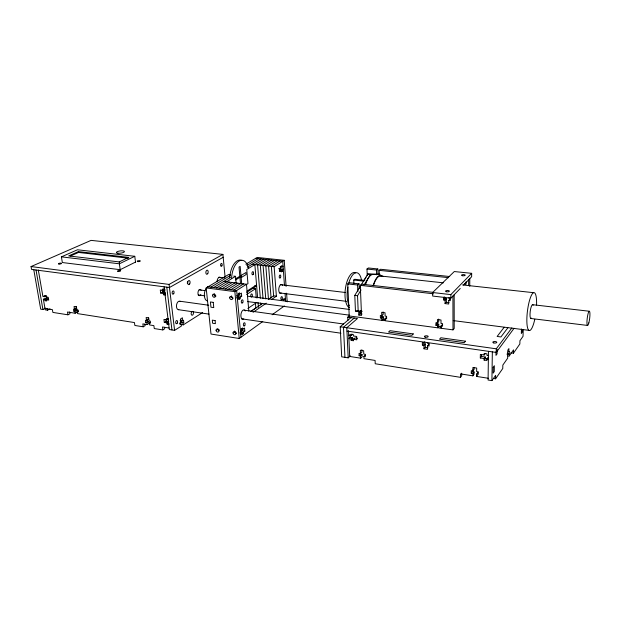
<?xml version="1.0" encoding="UTF-8"?>
<svg xmlns="http://www.w3.org/2000/svg" width="621" height="621" viewBox="0 0 621 621"><rect width="100%" height="100%" fill="white"/><g stroke="black" fill="none" stroke-linecap="round" stroke-linejoin="round"><path stroke-width="0.93" d="M365.35 355.088L363.883 356.501L363.976 358.697L375.1 360.444L375.216 363.751L460.472 377.335L460.472 373.889L472.868 375.837L474.04 374.277L474.056 371.963L472.441 371.715L471.261 373.268L472.884 373.524L474.056 371.963M461.682 373.198L461.682 375.775L460.472 377.335M466.068 281.802L466.06 284.302L464.539 284.131L465.672 282.966M468.63 285.551L468.661 279.807M469.748 286.289L469.787 278.643M460.246 288.493L450.854 298.181L432.666 296.054L432.627 292.514L454.293 271.548L471.665 273.325L471.642 276.725L463.6 285.031M471.261 373.268L471.277 370.714L472.899 370.962L474.079 369.417L474.087 367.671M472.441 371.715L472.449 370.015M472.868 375.837L472.884 373.524M472.899 370.962L472.923 367.469L476.687 368.051L476.656 371.544L478.286 371.8L478.271 374.362L476.633 374.106L476.618 376.427L488.331 378.274M480.312 357.983L481.477 356.462L485.28 357.021L484.124 358.542L480.312 357.983L480.351 354.436L484.163 354.987L485.319 353.473M481.477 356.462L481.5 354.692M488.075 357.424L486.934 358.954L486.911 360.498L484.108 360.079L484.124 358.542M484.163 354.987L484.186 353.442L486.996 353.854L486.973 355.398L488.68 355.647M484.108 360.079L485.257 358.55L485.28 357.021M488.463 351.323L488.09 380.013L491.917 380.619L495.643 375.317L495.589 378.794L493.695 378.5M491.917 380.619L492.344 351.874M346.953 331.086L496.233 352.433L496.295 348.816L511.867 327.919M495.589 378.794L502.769 368.486L502.839 365.078L507.714 358.131L507.373 354.024L507.893 350.003L508.91 348.575L508.84 351.96L509.274 351.339L508.77 356.633L513.528 349.856L513.451 353.178L510.741 352.79M521.454 328.975L521.33 333.524L522.261 332.212L522.339 329.495M523.224 329.712L523.037 336.318L519.94 340.735L519.847 343.987L513.451 353.178M361.833 311.129L358.193 311.4L357.541 295.72L361.042 289.96M364.046 285.023L370.543 274.327L379.827 274.474M358.193 311.4L355.46 311.043L354.793 295.386L367.849 274.032L379.974 274.241M496.233 352.433L514.087 328.268M495.542 352.487L496.024 351.835L495.969 355.383L497.079 353.877L497.134 350.337L497.615 349.685M476.618 376.427L477.394 375.379M476.633 374.106L477.805 372.546M507.862 327.787L500.937 336.955L497.142 336.45L504.143 327.306M442.284 324.636L441.034 325.978L441.05 328.268L452.996 329.875L454.207 328.501L454.161 294.773M423.941 345.315L422.389 345.09L423.716 343.661L425.261 343.887L423.941 345.315L423.988 348.777L427.574 349.297L427.527 345.835L428.847 344.399M423.988 348.777L425.315 347.333L425.261 343.887M386.588 317.284L385.199 318.565L385.268 320.793L437.502 327.795L438.76 326.444L438.737 324.162L437.207 323.96L435.942 325.303L437.479 325.513L438.737 324.162M424.787 341.829L423.902 342.776L422.35 342.551L422.389 345.09M435.942 325.303L435.919 322.788L437.456 322.99L438.721 321.655L438.698 319.078M445.063 300.075L443.495 299.889L444.752 298.608L446.313 298.794L445.063 300.075L445.078 303.591L448.704 304.026L448.688 300.502L449.93 299.221M445.078 303.591L446.328 302.303L446.313 298.794M450.854 298.181L450.846 294.61L471.665 273.325M352.596 337.607L351.09 338.957L351.152 340.401L352.658 339.043L352.596 337.607L350.407 337.288L348.893 338.639L349.716 356.454L360.661 358.177L362.136 356.764L362.043 354.575L360.615 354.35L359.14 355.755L360.568 355.98L362.043 354.575M359.14 355.755L359.039 353.341L360.467 353.559L361.95 352.161L361.849 349.693M350.958 317.642L340.199 326.793L341.69 356.827L348.21 357.859L350.329 355.887M347.884 320.49L347.737 317.207L349.219 315.957L381.931 320.343L383.328 319.054L383.258 316.842L381.814 316.648L380.417 317.929L381.861 318.123L383.258 316.842M351.152 340.401L353.574 340.758L353.504 339.314L355.01 337.956L357.486 338.321M348.528 330.675L348.738 335.309L350.935 335.627L352.449 334.284M358.635 310.81L358.814 315.057L360.273 313.807L362.074 314.047M354.195 318.084L343.491 327.259L344.942 357.339M362.004 311.385L359.901 313.186L361.515 313.395M359.536 312.441L361.639 310.64M358.814 315.057L361.523 315.421L360.304 285.334L361.779 284.162L432.845 292.328M379.307 275.165L379.152 270.321L380.502 269.25L449.697 276.531M349.281 317.315L347.752 283.882L357.564 285.016L359.039 283.844L359.233 288.61M367.236 275.67L366.988 269.033L376.489 270.042L377.847 268.971L378.034 274.699M353.916 283.58L353.76 280.017L354.723 279.271L364.837 280.413M347.752 283.882L349.258 282.718L359.039 283.844M366.988 269.033L368.369 267.969L377.847 268.971M230.43 274.746L228.59 274.529L206.172 287.934L211 334.051L239.217 338.484L262.768 321.507M272.122 314.769L284.387 305.928M240.925 329.014L242.827 329.301L244.558 328.074L244.837 331.156L243.106 332.39L243.23 333.725L241.957 334.641L241.841 333.298L239.931 333.011M240.676 334.129L241.841 333.298M243.23 333.725L240.374 333.291L240.257 331.956L241.98 330.729L244.837 331.156M240.389 331.032L241.553 330.209L241.429 328.858L242.702 327.958L242.827 329.301M282.648 299.539L284.465 299.772L285.45 299.074M253.058 312.316L266.269 303.18M271.711 299.415L276.376 296.194L274.14 266.72L284.239 260.315L286.102 286.405M250.938 311.3L256.504 307.48M251.008 311.385L262.706 303.343M268.94 299.058L273.62 295.837L276.376 296.194M247.864 308.466L256.659 302.505M238.185 294.036L239.636 294.222L241.398 293.089L241.685 296.264L239.923 297.405L240.048 298.779L238.751 299.625L238.627 298.251L237.175 298.057M246.638 294.501L255.503 288.718L256.271 297.909M278.736 268.714L283.3 269.219L282.299 269.879L282.392 271.167L281.274 271.889L281.181 270.601L279.349 270.391M237.439 299.019L238.627 298.251M281.181 270.601L279.66 271.587L279.442 268.598L280.964 267.612L280.871 266.316L281.988 265.602L282.081 266.898L280.25 266.696M246.739 292.336L256.644 285.908L254.843 285.691M237.16 298.398L237.036 297.024L238.798 295.883L238.65 294.3M280.56 268.916L279.551 269.568L282.299 269.879M246.964 291.133L256.558 284.93M237.144 295.821L238.332 295.06L238.208 293.671L239.512 292.84L239.636 294.222M282.081 266.898L283.091 266.246M206.172 287.934L234.862 291.622L246.475 284.255L248.835 311.16M246.39 284.628L247.981 283.626L246.747 269.514L263.653 259.236M164.099 286.817L169.316 329.526L174.594 330.364L181.386 326.048L181.161 324.077L179.407 323.805M180.113 320.351L182.737 320.746L183.529 320.25L183.777 322.423L181.153 322.02L180.424 322.478L180.657 324.449L183.28 324.853L202.601 312.58M181.161 324.077L180.362 324.581L180.106 322.4L180.905 321.903L180.556 318.93L182.395 317.781L182.737 320.746M180.424 322.478L183.048 322.881L183.777 322.423M233.744 290.108L243.595 283.898M279.978 260.975L271.361 266.409L273.644 296.139M230.849 289.735L240.731 283.549M277.238 260.688L268.582 266.099L271.051 297.7M150.639 322.237L149.366 322.998L149.622 324.954L153.884 325.621L154.264 328.556L162.857 329.93L164.736 328.757L164.557 327.29M227.961 289.37L237.874 283.199M274.498 260.393L265.819 265.796L268.474 299.26M214.524 295.969L215.743 295.216L213.865 294.975M168.431 318.697L166.552 319.846L163.936 319.45L164.309 322.423L166.187 321.267L168.796 321.67L166.917 322.827L167.08 324.115L168.33 323.339M225.081 289.006L235.025 282.842M271.773 260.106L263.063 265.493L265.749 298.903M222.209 288.633L232.192 282.493M269.056 259.811L260.323 265.19L263.04 298.554M241.15 277.603L246.126 274.529L245.955 272.51L240.964 275.569M235.475 278.93L239.846 276.252M235.569 279.955L241.057 276.586M219.353 288.268L229.366 282.151M266.355 259.524L257.583 264.888L260.331 298.196M216.504 287.911L235.545 276.329L236.159 283.029M213.671 287.546L230.306 277.486M247.259 267.24L260.96 258.949M210.845 287.181L230.476 275.382M246.832 265.547L258.282 258.662M78.588 311.028L77.245 311.734L77.547 313.605L134.454 322.563L134.85 325.466L143.234 326.801L145.143 325.652L144.949 324.201M143.234 326.801L142.846 323.883L147.076 324.55L148.978 323.409L148.722 321.461L147.627 321.29L145.718 322.423L145.43 320.273L146.533 320.444L148.442 319.31L148.256 317.843M145.718 322.423L146.82 322.594L148.722 321.461M245.869 264.204L257.172 257.443L284.239 260.315M164.581 292.693L163.307 293.415L163.47 294.734L165.38 293.648M164.844 289.285L162.935 290.356L160.288 290.007L160.668 293.058L162.586 291.971L165.217 292.328M223.187 257.273L169.455 287.515L31.547 269.413L31.05 266.564L91.085 240.381L222.908 254.393L225.105 277.176M31.05 266.564L169.083 284.418L222.908 254.393M69.661 311.897L69.963 313.752L67.937 314.808L67.479 312.021L75.141 313.225L77.159 312.169L76.857 310.306L75.863 310.151L73.845 311.199L73.511 309.142L74.512 309.297L76.53 308.249L76.228 306.378M73.845 311.199L74.846 311.354L76.857 310.306M44.976 308.024L45.286 309.848L47.499 310.197L50.006 308.932M135.533 262.07L120.195 269.693L62.341 262.536L61.417 256.853L77.47 249.782L134.765 256.294L135.564 262.357M33.782 269.7L40.691 309.157L42.911 309.506L45.38 308.272M67.937 314.808L52.87 312.41L52.397 309.646L44.976 308.474L43.377 299.275L44.859 299.501L45.069 300.704L47.134 299.695L46.691 296.877M44.859 299.501L46.924 298.491L45.442 298.274L43.377 299.275M61.417 256.853L119.379 263.801L134.765 256.294M45.069 300.704L46.699 300.952L46.497 299.749L48.554 298.74M128.617 257.373L78.386 251.606L68.659 255.922L119.248 261.922L128.617 257.373L128.733 258.251M38.308 270.003L42.896 296.496L44.378 296.722L46.451 295.72M70.561 255.984L78.518 252.444L127.786 258.134M355.46 311.043L358.208 310.842M379.152 270.321L448.525 277.672M255.611 258.383L282.734 261.27L284.48 285.59M367.849 274.032L370.543 274.327M380.021 275.934L443.371 282.842M462.567 284.938L533.594 292.685M252.142 264.282L274.14 266.72M279.644 270.857L282.392 271.167M353.76 280.017L363.89 281.166M432.627 292.514L450.846 294.61M532.461 304.678L589.189 311.222M360.304 285.334L433.481 293.795M445.047 297.49L443.479 297.304L443.495 299.889M448.68 297.909L450.256 298.096L450.264 300.688L448.688 300.502M233.69 276.112L235.545 276.329M446.328 302.303L449.037 302.621M218.817 277.207L224.585 277.905M280.304 284.635L345.625 292.53M354.793 295.386L357.541 295.72M530.738 318.472L587.404 325.42M223.739 281.453L246.475 284.255M252.778 288.377L255.503 288.718M279.303 292.879L346.502 301.34M208.027 286.824L236.655 290.481L240.964 337.226M453.283 320.599L528.898 330.356M199.155 289.86L204.883 290.605M247.469 296.155L349.375 309.437M236.88 295.635L241.685 296.264M237.036 297.024L239.923 297.405M230.927 297.226L232.844 297.482M237.882 298.491L240.048 298.779M385.199 318.565L386.65 318.759L386.58 316.299L385.121 316.112L385.02 312.759L381.674 312.324L381.814 316.648M441.034 325.978L442.579 326.188L442.563 323.665L441.019 323.456L440.995 320.009L437.432 319.551L437.456 322.99M198.161 294.952L204.845 295.844M247.437 301.534L349.351 315.15M347.737 317.207L357.44 318.519L346.797 327.725L348.21 357.859M160.668 293.058L163.307 293.415M163.47 294.734L165.411 294.998L165.248 293.679M180.043 301.247L208.734 305.237M244.115 310.166L343.56 324.007M340.199 326.793L496.295 348.816M507.396 353.551L509.22 353.815M506.984 354.125L508.816 354.389M427.496 343.289L429.057 343.514L429.088 346.06L427.527 345.835M178.382 309.685L208.982 314.11M241.499 318.821L340.952 333.213M425.315 347.333L427.993 347.721M352.658 339.043L354.265 339.276M485.257 358.55L488.059 358.961M348.893 338.639L351.09 338.957M353.504 339.314L356.819 339.803L356.671 336.466L353.357 335.984L353.295 334.533L350.873 334.183L350.935 335.627M486.934 358.954L488.634 359.21M46.497 299.749L48.733 300.083L48.252 297.296L46.016 296.962L45.807 295.759L44.176 295.518L44.378 296.722M240.257 331.956L243.106 332.39M217.381 329.541L219.236 329.829M234.233 332.134L236.127 332.421M164.309 322.423L166.917 322.827M167.08 324.115L168.997 324.41L168.842 323.122M77.245 311.734L78.254 311.889L77.92 309.825L76.919 309.669L76.375 306.836L74.054 306.479L74.512 309.297M149.366 322.998L150.476 323.168L150.197 321.01L149.087 320.84L148.698 317.898L146.145 317.502L146.533 320.444M363.883 356.501L365.327 356.726L365.226 354.296L363.79 354.079L363.658 350.764L360.335 350.26L360.467 353.559M169.098 328.02L162.492 326.98L162.857 329.93M36.026 269.995L42.911 309.506M47.18 308.365L47.499 310.197M75.529 308.094L75.863 310.151M74.846 311.354L75.141 313.225M78.386 251.606L78.518 252.444M119.379 263.801L120.241 269.98M119.248 261.922L119.372 262.799M146.82 322.594L147.076 324.55M147.441 319.862L147.627 321.29M163.424 289.285L163.882 293.05M162.997 289.223L163.346 292.049M162.935 290.356L162.772 289.037L164.712 289.293L164.876 290.62M166.552 319.846L166.397 318.55L168.322 318.845L168.477 320.141M162.686 290.108L162.919 291.994M162.306 289.697L162.586 291.971M166.009 319.784L166.187 321.267M162.26 290.054L162.492 291.932M166.77 287.166L171.947 329.945M164.278 289.394L164.736 293.166M163.851 289.339L164.309 293.104M169.083 284.418L174.594 330.364M183.048 322.881L183.28 324.853M180.905 319.854L181.153 322.02M214.261 294.028L214.4 295.379M234.575 331.086L234.699 332.414M234.862 291.622L239.217 338.484M241.841 329.184L241.98 330.729M241.716 283.976L240.141 266.378L239.015 267.046L240.521 283.727M255.433 303.188L255.836 307.938M260.727 302.955L260.882 304.864M254.858 264.585L257.637 297.847M258.033 302.598L258.437 307.348M285.039 293.298L285.598 301.069M284.465 299.772L284.371 298.515L283.277 299.291L283.37 300.548M286.584 293.166L287.205 301.86M360.133 310.415L360.273 313.807M360.553 352.744L360.615 354.35M357.564 285.016L357.843 291.699M360.568 355.98L360.661 358.177M376.489 270.042L376.652 274.831M381.861 318.123L381.931 320.343M380.417 317.929L380.331 315.484L381.775 315.67L383.18 314.397L383.103 311.897M437.479 325.513L437.502 327.795M437.192 322.291L437.207 323.96M444.737 296.892L444.752 298.608M452.926 296.046L452.996 329.875M187.441 281.592A2.049 1.164 -82.8 0 1 187.247 283.153M207.274 300.929A7.336 3.998 -82.4 0 1 204.511 292.786A7.336 3.998 -82.4 0 1 209.619 286.467M243.758 318.93A4.712 2.391 -81.8 0 1 241.026 316.974A4.712 2.391 -81.8 0 1 242.151 311.028A4.712 2.391 -81.8 0 1 245.264 310.958M281.212 293.011A4.401 2.088 -83 0 1 278.868 291.039A4.401 2.088 -83 0 1 279.892 285.505A4.401 2.088 -83 0 1 282.586 285.582M280.374 267.046A1.568 1.281 57.4 0 1 279.186 268.761M233.092 298.437A1.708 1.335 57.1 0 1 231.617 295.883M236.384 333.469A1.677 1.296 54.8 0 1 234.823 331.311M215.937 296.163A1.684 1.304 57.9 0 1 214.369 293.997M219.073 330.745A1.661 1.265 55.6 0 1 217.901 328.719M350.19 334.89A1.809 0.722 -81.9 0 1 349.965 337.521A1.809 0.722 -81.9 0 1 348.886 337.498A1.809 0.722 -81.9 0 1 349.305 334.866M178.801 309.685A4.308 2.468 -81.7 0 1 176.597 304.709A4.308 2.468 -81.7 0 1 180.4 301.55M217.04 281.561A4.037 2.166 -83 0 1 218.313 277.952A4.037 2.166 -83 0 1 220.509 277.688M200.87 294.556A3.128 1.731 -82.4 0 1 198.378 294.913A3.128 1.731 -82.4 0 1 198.588 290.527A3.128 1.731 -82.4 0 1 201.08 290.186M192.984 311.385A2.034 1.133 -81.4 0 1 193.077 314.498A2.034 1.133 -81.4 0 1 191.276 314.389A2.034 1.133 -81.4 0 1 192.114 311.331M441.127 327.896A1.879 0.714 0 0 1 438.473 327.826A1.879 0.714 0 0 1 438.674 326.817A1.879 0.714 0 0 1 441.329 326.887M385.393 320.436A1.809 0.675 -1.6 0 1 382.963 320.413A1.809 0.675 -1.6 0 1 382.963 319.497A1.809 0.675 -1.6 0 1 385.4 319.357M534.79 319.287A19.104 4.308 -82.9 0 1 527.252 326.281A19.104 4.308 -82.9 0 1 531.017 296.147A19.104 4.308 -82.9 0 1 536.567 305.027M531.599 318.092A7.002 1.584 -82.9 0 1 530.225 311.377A7.002 1.584 -82.9 0 1 533.198 305.284M373.221 285.52A18.156 6.87 -83.1 0 1 382.885 276.562M365.567 284.635A18.079 6.978 -83.1 0 1 372.484 274.529M348.381 284.465A17.908 7.204 -83.1 0 1 355.484 272.829A17.908 7.204 -83.1 0 1 361.608 280.591M349.444 305.982A17.908 7.204 -83.1 0 1 347.799 287.205M349.507 307.791A17.893 7.235 -83.1 0 1 345.656 286.995A17.893 7.235 -83.1 0 1 355.693 272.829M373.4 285.776A17.574 6.645 -83.1 0 1 381.729 276.244M364.286 280.358A18.056 7.01 -83.1 0 1 366.002 277.222M231.602 278.014A16.736 8.632 -83.3 0 1 238.969 261.115A16.736 8.632 -83.3 0 1 248.408 267.814M229.747 277.789A16.713 8.655 -83.3 0 1 241.763 260.432M493.221 367.267L493.136 373.159L494.254 371.583L494.347 365.707L493.221 367.267M137.388 261.123L137.288 261.247A1.537 0.45 -6.9 0 0 138.863 261.588A1.537 0.45 -6.9 0 0 140.284 260.882A1.537 0.45 -6.9 0 0 138.211 260.789L137.388 261.123M465.478 341.193L464.26 342.652L439.536 339.19L440.825 337.754L465.478 341.193M413.275 333.919L411.909 335.317L388.56 332.041L389.98 330.675L413.275 333.919M213.236 302.357L210.41 301.969L210.954 307.193L213.764 307.589L213.236 302.357M215.099 320.568L212.297 320.149L212.615 323.238L215.409 323.657L215.099 320.568M58.979 264.049A1.545 0.435 -8.2 0 0 61.495 263.483A1.545 0.435 -8.2 0 0 59.523 263.234A1.545 0.435 -8.2 0 0 58.979 264.049M118.114 271.447A1.584 0.474 -7.4 0 0 120.653 270.841A1.584 0.474 -7.4 0 0 118.518 270.577A1.584 0.474 -7.4 0 0 118.114 271.447M117.92 253.221A4.052 1.133 -7.1 0 0 124.402 251.746A4.052 1.133 -7.1 0 0 118.929 251.14A4.052 1.133 -7.1 0 0 117.92 253.221M280.475 277.587A1.576 0.753 -83.4 0 0 280.288 275.01A1.576 0.753 -83.4 0 0 279.24 277.051A1.576 0.753 -83.4 0 0 280.475 277.587M282.066 299.19A1.568 0.737 -82.7 0 0 281.88 296.659A1.568 0.737 -82.7 0 0 280.839 298.717A1.568 0.737 -82.7 0 0 282.066 299.19M242.741 302.574A1.692 0.862 -82.3 0 0 242.5 299.834A1.692 0.862 -82.3 0 0 241.305 302.062A1.692 0.862 -82.3 0 0 242.741 302.574M244.806 325.451A1.677 0.846 -81.5 0 0 244.565 322.773A1.677 0.846 -81.5 0 0 243.385 325.016A1.677 0.846 -81.5 0 0 244.806 325.451M253.283 274.272A1.584 0.8 -83.5 0 0 253.065 271.68A1.584 0.8 -83.5 0 0 251.963 273.721A1.584 0.8 -83.5 0 0 253.283 274.272M229.7 297.801A1.708 1.335 57.1 0 0 232.006 299.477A1.708 1.335 57.1 0 0 231.742 296.714A1.708 1.335 57.1 0 0 229.7 297.801M233.054 332.941A1.684 1.296 54.8 0 0 235.32 334.618A1.684 1.296 54.8 0 0 235.072 331.932A1.684 1.296 54.8 0 0 233.054 332.941M212.529 295.526A1.692 1.304 57.8 0 0 214.796 297.18A1.692 1.304 57.8 0 0 214.524 294.439A1.692 1.304 57.8 0 0 212.529 295.526M216.092 330.325A1.669 1.273 55.6 0 0 218.328 331.987A1.669 1.273 55.6 0 0 218.064 329.324A1.669 1.273 55.6 0 0 216.092 330.325M221.868 265.842A1.459 0.784 -83.7 0 0 221.635 263.444A1.459 0.784 -83.7 0 0 220.579 265.314A1.459 0.784 -83.7 0 0 221.868 265.842M173.74 293.617A1.638 0.947 -82.2 0 0 173.43 290.962A1.638 0.947 -82.2 0 0 172.164 293.104A1.638 0.947 -82.2 0 0 173.74 293.617M177.241 323.13A1.615 0.924 -80.8 0 0 176.938 320.545A1.615 0.924 -80.8 0 0 175.689 322.703A1.615 0.924 -80.8 0 0 177.241 323.13M207.756 273.589A2.065 1.133 -83.4 0 0 207.414 270.205A2.065 1.133 -83.4 0 0 205.877 272.867A2.065 1.133 -83.4 0 0 207.756 273.589M189.669 283.937A2.057 1.164 -82.8 0 0 189.296 280.583A2.057 1.164 -82.8 0 0 187.736 283.254A2.057 1.164 -82.8 0 0 189.669 283.937M252.056 296.527A1.591 0.8 -82.6 0 0 251.839 293.943A1.591 0.8 -82.6 0 0 250.737 296.038A1.591 0.8 -82.6 0 0 252.056 296.527M446.39 291.723A1.925 0.66 -0.3 0 0 449.379 291.21A1.925 0.66 -0.3 0 0 446.615 290.581A1.925 0.66 -0.3 0 0 446.39 291.723M462.373 275.708A1.84 0.598 -0.2 0 0 465.222 275.227A1.84 0.598 -0.2 0 0 462.536 274.668A1.84 0.598 -0.2 0 0 462.373 275.708M425.183 337.149A1.917 0.753 -0.3 0 0 428.195 336.59A1.917 0.753 -0.3 0 0 425.478 335.852A1.917 0.753 -0.3 0 0 425.183 337.149M493.773 342.916A2.003 0.784 1.6 0 0 496.8 342.334A2.003 0.784 1.6 0 0 493.842 341.566A2.003 0.784 1.6 0 0 493.773 342.916M588.848 322.881A7.211 1.219 -82.9 0 0 589.5 311.284A7.211 1.219 -82.9 0 0 586.992 320.863A7.211 1.219 -82.9 0 0 588.848 322.881"/></g></svg>
